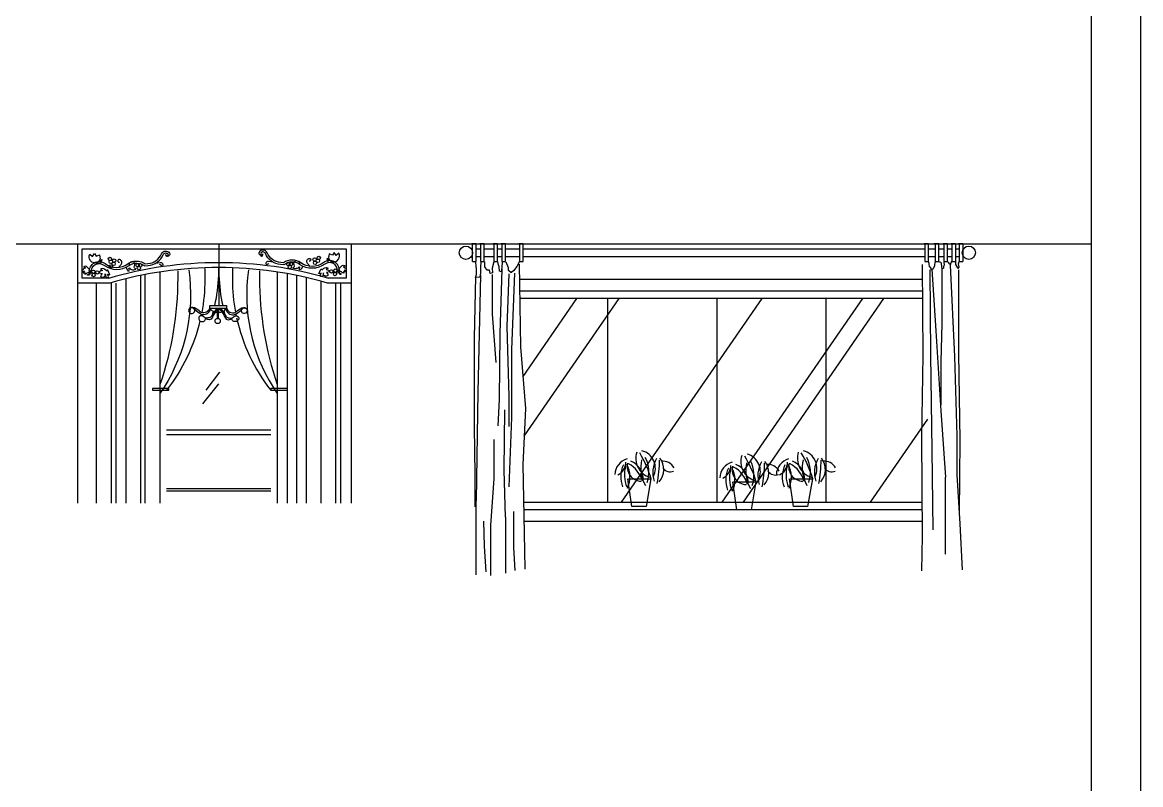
# Model space of a CAD drawing. Header units: inches. Extents: x 3.4 to 45.9, y 7.2 to 32.
# Drawn here: x 16.68 to 24.37, y 19.85 to 25.08 of the extents above; entities that cross this region are included whole.
import ezdxf

# ---------------------------------------------------------------- set-up
doc = ezdxf.new("R2010")
doc.units = ezdxf.units.IN
doc.header["$MEASUREMENT"] = 0
for name, color, linetype in [('02', 2, 'Continuous'), ('1', 1, 'Continuous'), ('4', 4, 'Continuous'), ('kadrbm', 4, 'Continuous')]:
    doc.layers.add(name, color=color, linetype=linetype)

# ---------------------------------------------------------------- blocks, each defined once
blk = doc.blocks.new('kadrbm')
at = {"layer": 'kadrbm', "color": 4}
blk.add_lwpolyline([(0, 0), (0, 24.7972), (21, 24.7972), (21, 0), (0, 0)], close=True, dxfattribs=at)
blk.add_lwpolyline([(20.6631, 0.3257), (20.6631, 24.4603), (0.3369, 24.4603), (0.3369, 0.3257), (20.6631, 0.3257)], dxfattribs=at)

msp = doc.modelspace()

# ---------------------------------------------------------------- linework, layer by layer
at = {"layer": '02'}
for p, q in [((17.0592, 23.5622), (17.0592, 21.7814)), ((18.9408, 23.5622), (18.9408, 21.7814)), ((19.8004, 23.5622), (19.7701, 23.5622)), ((19.7751, 23.441), (19.7751, 23.5622)), ((19.8004, 23.441), (19.8004, 23.5622)), ((19.8307, 23.5268), (19.8004, 23.5268)), ((19.856, 23.5622), (19.8256, 23.5622)), ((19.8307, 23.5622), (19.8307, 23.441)), ((19.856, 23.441), (19.856, 23.5622)), ((19.9216, 23.5268), (19.856, 23.5268)), ((19.9469, 23.5622), (19.9166, 23.5622)), ((19.9216, 23.5622), (19.9216, 23.441)), ((19.9469, 23.441), (19.9469, 23.5622)), ((19.9772, 23.5268), (19.9469, 23.5268)), ((20.0025, 23.5622), (19.9722, 23.5622)), ((19.9772, 23.5622), (19.9772, 23.441)), ((20.0025, 23.441), (20.0025, 23.5622)), ((20.0985, 23.5268), (20.0025, 23.5268)), ((20.1238, 23.5622), (20.0934, 23.5622)), ((20.0985, 23.5622), (20.0985, 23.441)), ((20.1238, 23.441), (20.1238, 23.5622)), ((22.8827, 23.5268), (20.1238, 23.5268)), ((22.9079, 23.5622), (22.8776, 23.5622)), ((22.8827, 23.5622), (22.8827, 23.441)), ((22.9079, 23.441), (22.9079, 23.5622)), ((22.9534, 23.5268), (22.9079, 23.5268)), ((22.9787, 23.5622), (22.9484, 23.5622)), ((22.9534, 23.5622), (22.9534, 23.441)), ((22.9787, 23.441), (22.9787, 23.5622)), ((23.014, 23.5268), (22.9787, 23.5268)), ((23.0393, 23.5622), (23.009, 23.5622)), ((23.014, 23.5622), (23.014, 23.441)), ((23.0393, 23.441), (23.0393, 23.5622)), ((23.0696, 23.5268), (23.0393, 23.5268)), ((23.0949, 23.5622), (23.0646, 23.5622)), ((23.0696, 23.5622), (23.0696, 23.441)), ((23.0949, 23.5622), (23.0951, 23.4198)), ((23.1202, 23.5268), (23.0949, 23.5268)), ((23.1454, 23.5622), (23.1151, 23.5622)), ((23.1202, 23.5622), (23.1202, 23.441)), ((23.1454, 23.5622), (23.1454, 23.441)), ((19.7751, 23.441), (19.8004, 23.441)), ((19.8004, 23.4763), (19.8307, 23.4763)), ((19.8307, 23.441), (19.856, 23.441)), ((19.856, 23.4763), (19.9216, 23.4763)), ((19.9218, 23.4399), (19.9106, 23.3952)), ((19.9216, 23.441), (19.9469, 23.441)), ((19.9469, 23.4763), (19.9772, 23.4763)), ((19.9516, 23.425), (19.9479, 23.4424)), ((19.9772, 23.441), (20.0025, 23.441)), ((20.0025, 23.4763), (20.0985, 23.4763)), ((20.0981, 23.4411), (20.0783, 23.4076)), ((20.0985, 23.441), (20.1238, 23.441)), ((20.1238, 23.4763), (22.8827, 23.4763)), ((22.8827, 23.441), (22.9079, 23.441)), ((22.9079, 23.4763), (22.9534, 23.4763)), ((22.9133, 23.4288), (22.9093, 23.4407)), ((22.9523, 23.4397), (22.9493, 23.4118)), ((22.9534, 23.441), (22.9787, 23.441)), ((22.9787, 23.4763), (23.014, 23.4763)), ((22.9922, 23.4347), (22.9792, 23.4397)), ((23.014, 23.441), (23.0393, 23.441)), ((23.0393, 23.4763), (23.0696, 23.4763)), ((23.0402, 23.4407), (23.0462, 23.4318)), ((23.0611, 23.4288), (23.0681, 23.4427)), ((23.0696, 23.441), (23.0949, 23.441)), ((23.0949, 23.4763), (23.1202, 23.4763)), ((23.1151, 23.4258), (23.1181, 23.4407)), ((23.1202, 23.441), (23.1454, 23.441)), ((17.6268, 23.3692), (17.6268, 21.7814)), ((18.4332, 23.3692), (18.4332, 21.7814)), ((19.7989, 23.4089), (19.7976, 23.4374)), ((19.8026, 23.3878), (19.7989, 23.4089)), ((19.8026, 23.353), (19.8026, 23.3878)), ((19.8287, 23.3629), (19.8249, 23.3332)), ((19.8324, 23.4374), (19.8287, 23.4014)), ((19.8287, 23.4014), (19.8287, 23.3629)), ((19.8585, 23.4039), (19.8585, 23.4386)), ((19.8759, 23.3828), (19.8585, 23.4039)), ((19.8908, 23.3828), (19.8759, 23.3828)), ((19.8957, 23.358), (19.8908, 23.3828)), ((19.9119, 23.3642), (19.8957, 23.358)), ((19.9106, 23.3952), (19.9119, 23.3642)), ((19.9578, 23.4051), (19.9516, 23.425)), ((19.9603, 23.3753), (19.9578, 23.4051)), ((19.9727, 23.3704), (19.9603, 23.3753)), ((19.977, 23.3893), (19.9627, 22.9465)), ((19.9764, 23.4002), (19.9727, 23.3704)), ((19.9789, 23.4386), (19.9764, 23.4002)), ((20.0211, 23.3989), (20.005, 23.4362)), ((20.0211, 23.3791), (20.0211, 23.3989)), ((20.0398, 23.3629), (20.0211, 23.3791)), ((20.041, 23.3654), (20.0398, 23.3629)), ((20.0559, 23.3778), (20.041, 23.3654)), ((20.0783, 23.4076), (20.0559, 23.3778)), ((20.0961, 23.4227), (20.1057, 22.8561)), ((22.8646, 23.4204), (22.8698, 22.7987)), ((22.9153, 23.4058), (22.9133, 23.4288)), ((22.9243, 23.3978), (22.9153, 23.4058)), ((22.9165, 23.3841), (22.9217, 22.7987)), ((22.9293, 23.3828), (22.9243, 23.3978)), ((22.9413, 23.3908), (22.9293, 23.3828)), ((22.932, 23.3893), (22.958, 22.9645)), ((22.9493, 23.4118), (22.9413, 23.3908)), ((22.9982, 23.4298), (22.9922, 23.4347)), ((22.9992, 23.4058), (22.9982, 23.4298)), ((23.0032, 23.3918), (22.9992, 23.4058)), ((22.9994, 23.3893), (22.9994, 23.0163)), ((23.0112, 23.3948), (23.0032, 23.3918)), ((23.0122, 23.4078), (23.0112, 23.3948)), ((23.0172, 23.4168), (23.0122, 23.4078)), ((23.0142, 23.4367), (23.0172, 23.4168)), ((23.0462, 23.4318), (23.0511, 23.4248)), ((23.0511, 23.4248), (23.0611, 23.4198)), ((23.0565, 23.4152), (23.0876, 22.7883)), ((23.0611, 23.4198), (23.0611, 23.4288)), ((23.0951, 23.4198), (23.1081, 23.3978)), ((23.1081, 23.3978), (23.1131, 23.3928)), ((23.1131, 23.3928), (23.1181, 23.4018)), ((23.1135, 23.3841), (23.1135, 22.8091)), ((23.1181, 23.4018), (23.1151, 23.4258)), ((17.19, 21.7814), (17.19, 23.2934)), ((17.2908, 23.2934), (17.2908, 21.7814)), ((17.3244, 23.2934), (17.3244, 21.7814)), ((17.3916, 23.3227), (17.3916, 21.7814)), ((17.4924, 23.3453), (17.4924, 21.7814)), ((17.526, 21.7814), (17.526, 23.3519)), ((18.5004, 23.3581), (18.5004, 21.7814)), ((18.5676, 21.7814), (18.5676, 23.3453)), ((18.6348, 21.7814), (18.6348, 23.3307)), ((18.7356, 21.7814), (18.7356, 23.3053)), ((18.8364, 21.7814), (18.8364, 23.2934)), ((18.87, 21.7814), (18.87, 23.2934)), ((19.796, 23.337), (19.7865, 22.918)), ((19.7951, 23.3307), (19.8026, 23.353)), ((19.8249, 23.3332), (19.7951, 23.3307)), ((19.8293, 23.3465), (19.8103, 22.5466)), ((19.9103, 23.3512), (19.9103, 23.0799)), ((20.0247, 23.356), (20.0104, 22.9941)), ((20.0628, 23.3608), (20.0437, 22.837)), ((22.8662, 23.2374), (20.0993, 23.2374)), ((20.1218, 22.6515), (20.4915, 23.1874)), ((20.1295, 22.2407), (20.7827, 23.1874)), ((20.7995, 21.7874), (21.7654, 23.1874)), ((21.491, 21.7874), (22.4569, 23.1874)), ((21.6366, 21.7874), (22.6024, 23.1874)), ((19.9103, 23.0799), (19.9342, 22.7466)), ((20.0104, 22.9941), (20.0247, 22.5133)), ((22.9994, 23.0163), (22.9942, 22.7521)), ((19.7865, 22.918), (19.7865, 22.3085)), ((19.9627, 22.9465), (19.958, 22.4942)), ((22.958, 22.9645), (22.9942, 22.4153)), ((20.0437, 22.837), (20.0437, 22.3704)), ((20.1057, 22.8561), (20.139, 22.4323)), ((22.8698, 22.7987), (22.8595, 22.2288)), ((22.9217, 22.7987), (22.932, 22.1459)), ((22.9942, 22.7521), (22.9942, 22.4568)), ((23.0876, 22.7883), (23.1031, 22.2443)), ((23.1135, 22.8091), (23.1238, 22.2132)), ((18.037, 22.682), (17.9418, 22.5576)), ((18.0297, 22.6015), (17.9199, 22.4625)), ((19.8103, 22.5466), (19.8008, 21.7991)), ((19.958, 22.4942), (19.9484, 22.3133)), ((20.0247, 22.5133), (20.0247, 22.3085)), ((19.9913, 22.0086), (19.9961, 22.4228)), ((20.0437, 22.3704), (20.0247, 21.8943)), ((20.139, 22.4323), (20.12, 22.0466)), ((22.9942, 22.4153), (23.0253, 21.9594)), ((19.7865, 22.3085), (19.7912, 21.9752)), ((22.5101, 21.7874), (22.9036, 22.3578)), ((17.6724, 22.2518), (18.3877, 22.2518)), ((19.9246, 21.9514), (19.9246, 22.2181)), ((22.8595, 22.2288), (22.8646, 21.5553)), ((23.1031, 22.2443), (23.1031, 21.9749)), ((23.1238, 22.2132), (23.1187, 21.7107)), ((22.932, 22.1459), (22.9372, 21.5967)), ((20.0009, 21.6848), (19.9913, 22.0086)), ((20.12, 22.0466), (20.1295, 21.5753)), ((19.7912, 21.9752), (19.7912, 21.7562)), ((19.9008, 21.6277), (19.9246, 21.9514)), ((23.0253, 21.4309), (23.0253, 21.9594)), ((23.1031, 21.9749), (23.1238, 21.6382)), ((17.6724, 21.8822), (18.3877, 21.8822)), ((17.6724, 21.8654), (18.3877, 21.8654)), ((19.8008, 21.2896), (19.8008, 21.7991)), ((20.0009, 21.6848), (20.0009, 21.2991)), ((20.058, 21.4753), (20.058, 21.7229)), ((20.1262, 21.7374), (22.8632, 21.7374)), ((19.8579, 21.4848), (19.8532, 21.6562)), ((19.9008, 21.2848), (19.9008, 21.6277)), ((23.1238, 21.6382), (23.1394, 21.3221)), ((20.1295, 21.5753), (20.1343, 21.3277)), ((22.8646, 21.5553), (22.8595, 21.3169)), ((19.8675, 21.3086), (19.8579, 21.4848)), ((20.0676, 21.3182), (20.058, 21.4753))]:
    msp.add_line(p, q, dxfattribs=at)
for points in [[(17.0592, 23.5622), (18.9408, 23.5622)], [(17.2771, 23.327), (17.0928, 23.327), (17.0928, 23.5286), (18.9072, 23.5286), (18.9072, 23.327), (18.783, 23.327)], [(17.2057, 23.4413), (17.228, 23.4545), (17.218, 23.4277), (17.1828, 23.4294)], [(18.7955, 23.4484), (18.7732, 23.4615), (18.7832, 23.4348), (18.8184, 23.4364)], [(17.2819, 23.2934), (17.0592, 23.2934)], [(18.9408, 23.2934), (18.7782, 23.2934)], [(18.5004, 22.5697), (18.3877, 22.5697), (18.3877, 22.5579), (18.5004, 22.5579)]]:
    msp.add_lwpolyline(points, dxfattribs=at)
for points in [[(18.8589, 23.3654), (18.8597, 23.3742, 0.646308), (18.752, 23.4345, -0.323717), (18.5946, 23.4328, 0.318798), (18.4749, 23.4322), (18.4573, 23.4337, -0.276716), (18.3636, 23.5016, 0.599322), (18.3087, 23.5064, 0.887342), (18.3293, 23.4892, -0.028272), (18.3365, 23.4952, 2.62365)], [(17.1759, 23.432), (17.1577, 23.4377), (17.1477, 23.4494, -0.347649), (17.146, 23.4913), (17.1627, 23.4762), (17.1761, 23.4963), (17.1895, 23.4779), (17.2113, 23.4879), (17.2146, 23.4712, -0.531912), (17.1759, 23.432, -2.70433)], [(17.1423, 23.3583), (17.1416, 23.3671, -0.646308), (17.2492, 23.4274, 0.323717), (17.4066, 23.4257, -0.214825), (17.4894, 23.4418, -0.097027), (17.5263, 23.4251), (17.5439, 23.4266, 0.276716), (17.6376, 23.4946, -0.599322), (17.6925, 23.4994, -0.887342), (17.6719, 23.4821, 0.028272), (17.6647, 23.4881, -2.62365)], [(17.1557, 23.3595), (17.155, 23.3683, -0.646308), (17.2412, 23.4166, 0.323717), (17.4144, 23.4147, -0.214825), (17.4863, 23.4287, -0.110234), (17.5223, 23.4113), (17.545, 23.4132, 0.276716), (17.65, 23.4893, -0.599322), (17.6813, 23.492, -0.887342), (17.6811, 23.4919, 0.028272), (17.6728, 23.4989, 0.028272)], [(17.3423, 23.3992), (17.3601, 23.4209, 0.528671), (17.3502, 23.4544, 0.610791), (17.3384, 23.4426, 0.37652), (17.3482, 23.4367, -0.090388)], [(17.3917, 23.4031), (17.4035, 23.3814, 0.593311), (17.4173, 23.3814), (17.4134, 23.3913, -1.477645), (17.4213, 23.3913), (17.4312, 23.3873, 0.227096), (17.4608, 23.3893), (17.4529, 23.3972), (17.4489, 23.4031), (17.4529, 23.411, 1.443889), (17.4154, 23.415, 0.773072)], [(17.6813, 23.4919), (17.6835, 23.4863, -1.374037), (17.6684, 23.4852, 0.640607)], [(18.32, 23.4945), (18.3177, 23.489, 1.374037), (18.3328, 23.4878, -0.640607)], [(18.8455, 23.3666), (18.8463, 23.3753, 0.646308), (18.76, 23.4237, -0.323717), (18.5868, 23.4218, 0.332624), (18.4789, 23.4183), (18.4562, 23.4203, -0.276716), (18.3513, 23.4964, 0.599322), (18.3199, 23.4991, 0.887342), (18.3201, 23.4989, -0.028272), (18.3284, 23.5059, -0.028272)], [(18.4022, 23.4378), (18.3726, 23.4418, 0.376337), (18.3548, 23.4299, 0.719012), (18.3667, 23.422, -0.059742), (18.3766, 23.4279, 4.685071)], [(18.6096, 23.4102), (18.5977, 23.3885, -0.593311), (18.5839, 23.3885), (18.5878, 23.3984, 1.477645), (18.5799, 23.3984), (18.5701, 23.3944, -0.227096), (18.5404, 23.3964), (18.5483, 23.4043), (18.5523, 23.4102), (18.5483, 23.4181, -1.443889), (18.5859, 23.422, -0.773072)], [(18.6589, 23.4063), (18.6411, 23.4279, -0.528671), (18.651, 23.4615, -1.281666), (18.653, 23.4437, 0.090388)], [(18.8253, 23.4391), (18.8435, 23.4448), (18.8536, 23.4565, 0.347649), (18.8552, 23.4983), (18.8385, 23.4833), (18.8251, 23.5033), (18.8117, 23.4849), (18.7899, 23.495), (18.7866, 23.4783, 0.531912), (18.8253, 23.4391, 2.70433)], [(17.1426, 23.3859), (17.1276, 23.4026, 0.405761), (17.1024, 23.4043), (17.1142, 23.3976), (17.1024, 23.3909, 0.366734), (17.0957, 23.3725), (17.1075, 23.3758), (17.0991, 23.3625), (17.1125, 23.3641), (17.1108, 23.3541), (17.1175, 23.3558, 0.173083), (17.1276, 23.3625, -3.014843), (17.1276, 23.3508), (17.1443, 23.3574, 0.677318), (17.1443, 23.3792, -5.198045)], [(17.2598, 23.3775), (17.2481, 23.3875, 0.369608), (17.218, 23.3875), (17.2331, 23.3792), (17.2163, 23.3742, 0.360013), (17.2096, 23.3641), (17.2297, 23.3591), (17.2197, 23.3474, 0.370242), (17.2197, 23.339, 0.81549), (17.2498, 23.3558), (17.2548, 23.3374, 0.763569), (17.2732, 23.3374), (17.2665, 23.3541), (17.2816, 23.3491), (17.2716, 23.3775, 0.940179), (17.2598, 23.3742, 0.804076)], [(17.599, 23.4307), (17.6286, 23.4347, -0.376337), (17.6464, 23.4228, -0.719012), (17.6345, 23.415, 0.059742), (17.6246, 23.4209, -4.685071)], [(17.8257, 23.3833), (17.8311, 23.3287, -0.177512), (17.6268, 22.5339, 1.766901)], [(17.749, 23.3779), (17.749, 23.3287, -0.082807), (17.6268, 22.5959, -0.082807)], [(17.9351, 23.3943), (17.9351, 23.3177, -0.046553), (17.9139, 23.0901, -0.046553)], [(18.03, 23.3996), (18.0281, 23.3451, -0.045716), (18.002, 23.1392, -0.045716)], [(18.03, 23.3996), (18.0319, 23.3451, 0.045716), (18.0581, 23.1392, 0.045716)], [(18.125, 23.3943), (18.125, 23.3177, 0.046012), (18.1457, 23.0927, 0.046012)], [(18.2344, 23.3833), (18.2289, 23.3287, 0.177512), (18.4332, 22.5339, -1.766901)], [(18.311, 23.3779), (18.311, 23.3287, 0.082807), (18.4332, 22.5959, 0.082807)], [(18.7414, 23.3846), (18.7531, 23.3946, -0.369608), (18.7832, 23.3946), (18.7682, 23.3863), (18.7849, 23.3812, -0.360013), (18.7916, 23.3712), (18.7715, 23.3662), (18.7816, 23.3545, -0.370242), (18.7816, 23.3461, -0.81549), (18.7514, 23.3628), (18.7464, 23.3444, -0.763569), (18.728, 23.3444), (18.7347, 23.3612), (18.7196, 23.3562), (18.7296, 23.3846, -0.940179), (18.7414, 23.3812, -0.804076)], [(18.8586, 23.3929), (18.8737, 23.4097, -0.405761), (18.8988, 23.4113), (18.8871, 23.4047), (18.8988, 23.398, -0.366734), (18.9055, 23.3796), (18.8938, 23.3829), (18.9021, 23.3695), (18.8887, 23.3712), (18.8904, 23.3612), (18.8837, 23.3628, -0.173083), (18.8737, 23.3695, 3.014843), (18.8737, 23.3578), (18.8569, 23.3645, -0.677318), (18.8569, 23.3863, 5.198045)], [(17.9115, 23.0777, -0.001899), (17.9096, 23.0686, -0.001899)], [(17.9926, 23.0999, -0.007339), (17.9837, 23.0677, -0.007339)], [(18.0666, 23.1034, 0.007747), (18.0758, 23.0694, 0.007747)], [(18.1481, 23.0804, 0.002449), (18.1505, 23.0686, 0.002449)], [(17.9018, 23.0336, -0.108585), (17.6724, 22.5579)], [(18.1535, 23.0543, 0.112962), (18.3877, 22.5579)]]:
    msp.add_lwpolyline(points, format="xyb", dxfattribs=at)
msp.add_lwpolyline([(17.5754, 22.5579), (17.6882, 22.5579), (17.6882, 22.5697), (17.5754, 22.5697)], close=True, dxfattribs=at)
for centre, radius in [((19.7296, 23.5016), 0.0454), ((23.1858, 23.5016), 0.0454), ((17.2829, 23.4592), 0.0117), ((17.2892, 23.4391), 0.0117), ((17.3119, 23.4479), 0.0117), ((18.6893, 23.455), 0.0117), ((18.6931, 23.4324), 0.0117), ((18.712, 23.4462), 0.0117), ((18.7183, 23.4663), 0.0117), ((17.1696, 23.3712), 0.0117), ((17.196, 23.3662), 0.0117), ((17.2892, 23.4077), 0.0117), ((17.3081, 23.4253), 0.0117), ((17.4743, 23.4165), 0.0117), ((17.4819, 23.3964), 0.0117), ((17.492, 23.4152), 0.0117), ((18.5093, 23.4223), 0.0117), ((18.5193, 23.4034), 0.0117), ((18.5269, 23.4235), 0.0117), ((18.8052, 23.3732), 0.0117), ((18.8304, 23.3556), 0.0117), ((18.8316, 23.3783), 0.0117), ((17.1709, 23.3486), 0.0117)]:
    msp.add_circle(centre, radius, dxfattribs=at)
for radius in [2.7216, 2.688]:
    msp.add_arc((18.03, 20.7116), radius, 73.83897, 106.16103, dxfattribs=at)
at = {"layer": '1'}
for p, q in [((22.8655, 23.3174), (20.0979, 23.3174)), ((22.8666, 23.1874), (20.1001, 23.1874)), ((20.7036, 23.1874), (20.7036, 21.7874)), ((21.4536, 23.1874), (21.4536, 21.7874)), ((22.2036, 23.1874), (22.2036, 21.7874)), ((20.8703, 21.7572), (20.8422, 21.9491)), ((20.8473, 21.9491), (21.0009, 21.9491)), ((21.0009, 21.9491), (20.9676, 21.7572)), ((21.592, 21.735), (21.5639, 21.9269)), ((21.569, 21.9269), (21.7226, 21.9269)), ((21.7226, 21.9269), (21.6893, 21.735)), ((21.9807, 21.7572), (21.9525, 21.9491)), ((21.9576, 21.9491), (22.1112, 21.9491)), ((22.1112, 21.9491), (22.0779, 21.7572)), ((20.1252, 21.7874), (22.8629, 21.7874)), ((20.9676, 21.7572), (20.8703, 21.7572)), ((22.0779, 21.7572), (21.9807, 21.7572)), ((20.1278, 21.6574), (22.8639, 21.6574))]:
    msp.add_line(p, q, dxfattribs=at)
for centre, radius, start, end in [((20.9053, 22.0195), 0.1262, 334.12312, 74.28717), ((22.0156, 22.0195), 0.1262, 334.12312, 74.28717), ((20.8672, 21.974), 0.1147, 105.25754, 178.39699), ((20.729, 22.065), 0.1005, 296.03156, 358.12883), ((20.9384, 22.0327), 0.1016, 166.42366, 267.7201), ((20.8146, 21.9456), 0.1327, 357.07306, 68.76655), ((21.0321, 22.0888), 0.1352, 161.90238, 253.28789), ((20.2303, 21.7077), 0.81, 17.34199, 31.0683), ((21.1732, 22.0237), 0.2428, 166.69402, 209.80769), ((20.7695, 21.9943), 0.2176, 341.00743, 27.53309), ((21.202, 21.9925), 0.1883, 149.77263, 198.98599), ((20.1678, 22.0807), 0.892, 349.34855, 359.76476), ((20.9651, 22.0122), 0.1244, 317.7758, 38.58557), ((21.0816, 21.981), 0.0888, 28.43569, 95.79617), ((21.589, 21.9518), 0.1147, 105.25754, 178.39699), ((21.7538, 22.0666), 0.1352, 161.90238, 253.28789), ((20.952, 21.6855), 0.81, 17.34199, 31.0683), ((21.8949, 22.0015), 0.2428, 166.69402, 209.80769), ((21.627, 21.9973), 0.1262, 334.12312, 74.28717), ((21.4912, 21.9721), 0.2176, 341.00743, 27.53309), ((21.9238, 21.9703), 0.1883, 149.77263, 198.98599), ((21.6868, 21.99), 0.1244, 317.7758, 38.58557), ((21.9776, 21.974), 0.1147, 105.25754, 178.39699), ((21.8393, 22.065), 0.1005, 296.03156, 358.12883), ((22.0487, 22.0327), 0.1016, 166.42366, 267.7201), ((21.9249, 21.9456), 0.1327, 357.07306, 68.76655), ((22.1424, 22.0888), 0.1352, 161.90238, 253.28789), ((21.3406, 21.7077), 0.81, 17.34199, 31.0683), ((22.2835, 22.0237), 0.2428, 166.69402, 209.80769), ((21.8798, 21.9943), 0.2176, 341.00743, 27.53309), ((22.3124, 21.9925), 0.1883, 149.77263, 198.98599), ((21.2781, 22.0807), 0.892, 349.34855, 359.76476), ((22.0754, 22.0122), 0.1244, 317.7758, 38.58557), ((22.1919, 21.981), 0.0888, 28.43569, 95.79617), ((20.9797, 21.9625), 0.1868, 154.21457, 201.90029), ((21.0507, 21.9762), 0.2317, 165.02879, 201.10759), ((20.6829, 21.9608), 0.174, 334.21433, 29.42431), ((20.7588, 21.8843), 0.1891, 14.34836, 62.10473), ((21.1353, 22.0613), 0.0648, 215.913, 289.62215), ((21.4507, 22.0428), 0.1005, 296.03156, 358.12883), ((21.7014, 21.9403), 0.1868, 154.21457, 201.90029), ((21.7724, 21.954), 0.2317, 165.02879, 201.10759), ((21.4046, 21.9386), 0.174, 334.21433, 29.42431), ((21.6601, 22.0105), 0.1016, 166.42366, 267.7201), ((21.4805, 21.8621), 0.1891, 14.34836, 62.10473), ((21.5363, 21.9234), 0.1327, 357.07306, 68.76655), ((20.8895, 22.0585), 0.892, 349.34855, 359.76476), ((21.8033, 21.9588), 0.0888, 28.43569, 95.79617), ((21.857, 22.0391), 0.0648, 215.913, 289.62215), ((22.09, 21.9625), 0.1868, 154.21457, 201.90029), ((22.161, 21.9762), 0.2317, 165.02879, 201.10759), ((21.7932, 21.9608), 0.174, 334.21433, 29.42431), ((21.8691, 21.8843), 0.1891, 14.34836, 62.10473), ((22.2456, 22.0613), 0.0648, 215.913, 289.62215)]:
    msp.add_arc(centre, radius, start, end, dxfattribs=at)
at = {"layer": '4'}
for p, q in [((3.7032, 23.5622), (24.0294, 23.5622)), ((18.0305, 23.5622), (18.0305, 23.1392)), ((17.6724, 22.2854), (18.3877, 22.2854))]:
    msp.add_line(p, q, dxfattribs=at)
msp.add_lwpolyline([(17.969, 23.1392), (18.084, 23.1392), (18.084, 23.1194), (17.969, 23.1194)], close=True, dxfattribs=at)
for points in [[(17.969, 23.1194), (17.9591, 23.1055, -0.475581), (17.8957, 23.1015, 0.164673), (17.8521, 23.1253, 3.811418), (17.8659, 23.1095, 0.404638), (17.8402, 23.1214, 5.881045)], [(17.969, 23.1194), (17.9701, 23.1041), (17.9665, 23.0981, -0.426778), (17.9004, 23.0831, -0.056026), (17.8555, 23.1206, -1.72318)], [(18.0155, 23.1194), (17.9948, 23.0837), (17.9869, 23.0718, -0.457537), (17.9234, 23.0639, 0.879035), (17.8957, 23.0401, 0.477817), (17.9353, 23.0362, 0.310496), (17.9387, 23.0551)], [(18.0265, 23.1194), (18.0139, 23.1023, 0.05588), (17.9881, 23.0579, -0.612017), (17.9387, 23.0551, 0.61288)], [(18.0265, 23.1194), (18.0223, 23.0999, 0.108451), (18.0223, 23.0489, 0.804319)], [(18.0345, 23.1194), (18.0471, 23.1023, -0.05588), (18.0729, 23.0579, 0.612017), (18.1223, 23.0551, -0.61288)], [(18.0455, 23.1194), (18.0662, 23.0837), (18.0741, 23.0718, 0.457537), (18.1376, 23.0639, -0.879035), (18.1653, 23.0401, -0.477817), (18.1257, 23.0362, -0.310496), (18.1223, 23.0551)], [(18.084, 23.1194), (18.083, 23.1041), (18.0866, 23.0981, 0.426778), (18.1526, 23.0831, 0.056026), (18.1976, 23.1206, 1.72318)], [(18.084, 23.1194), (18.0939, 23.1055, 0.475581), (18.1574, 23.1015, -0.164673), (18.201, 23.1253, -0.984411), (18.2089, 23.0837, -1.313984), (18.2129, 23.1214, -5.881045)]]:
    msp.add_lwpolyline(points, format="xyb", dxfattribs=at)
msp.add_lwpolyline([(18.0285, 23.1194), (18.0265, 23.05)], dxfattribs=at)
msp.add_circle((18.0235, 23.0327), 0.018, dxfattribs=at)
for start, end in [(218.31913, 250.29699), (255.2998, 265.48623), (270.92787, 290.0548), (295.11848, 321.68087)]:
    msp.add_arc((18.0265, 23.1648), 0.0733, start, end, dxfattribs=at)

# ---------------------------------------------------------------- block references
at = {"layer": 'kadrbm'}
msp.add_blockref('kadrbm', (3.3663, 7.2365), dxfattribs=at)

doc.saveas('drawing.dxf')
